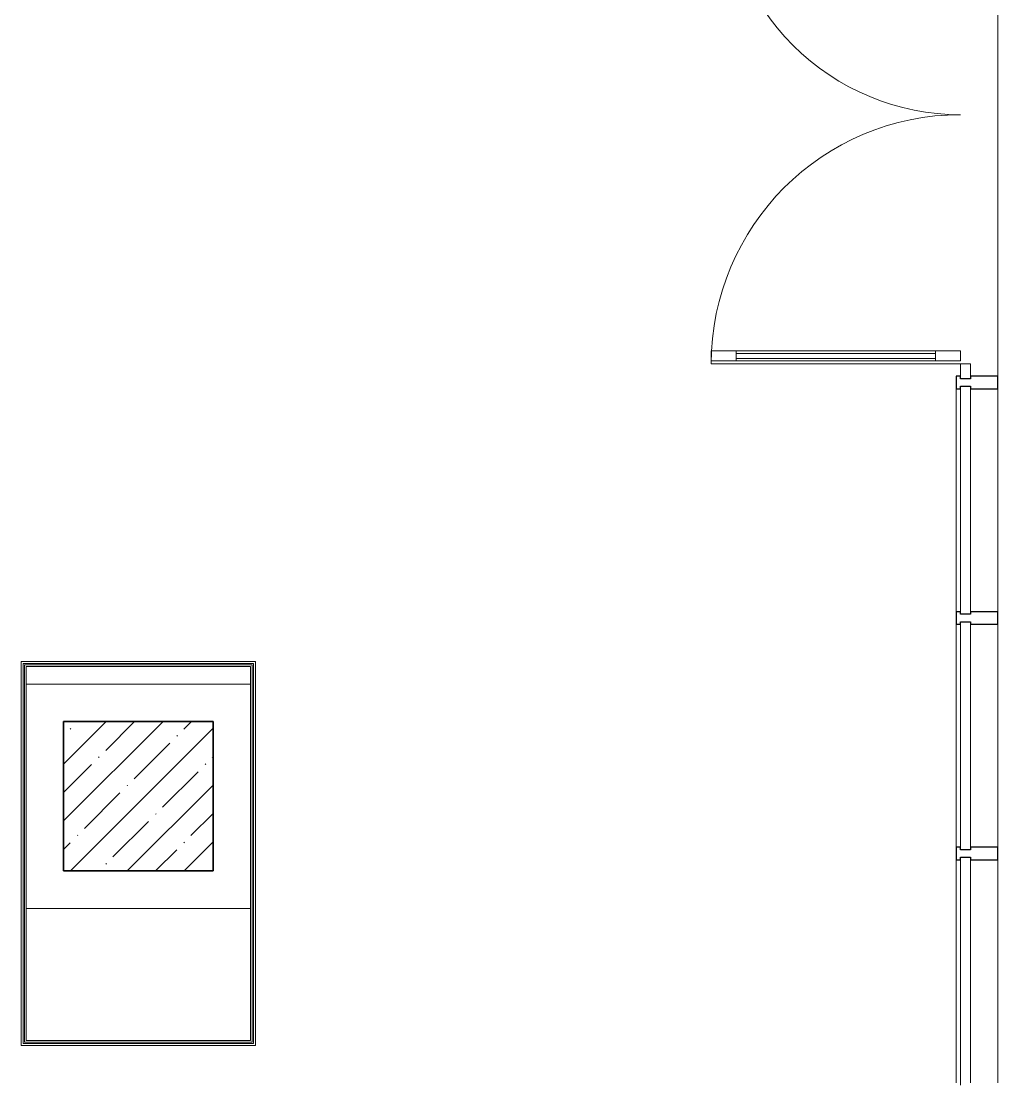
# Model space of a CAD drawing. Header units: millimetres. Extents: x 5993 to 95364, y 94667 to 143522.
# Drawn here: x 47568.8 to 47887.9, y 116990.5 to 117337.2 of the extents above; entities that cross this region are included whole.
import ezdxf

# ---------------------------------------------------------------- set-up
doc = ezdxf.new("R2010")
doc.units = ezdxf.units.MM
for name, color, linetype, lineweight in [('0-2', 7, 'Continuous', 9), ('Двери', 7, 'Continuous', 9), ('Импосты витража', 7, 'Continuous', 9), ('Импосты витража-1', 7, 'Continuous', 25), ('Несущие колонны', 7, 'Continuous', 9), ('Несущие колонны-1', 7, 'Continuous', 35), ('Общие ребра', 7, 'Continuous', 9), ('Остекление-1', 7, 'Continuous', 9), ('Перекрытия', 7, 'Continuous', 9), ('Стены-1', 7, 'Continuous', 13), ('Элементы узлов', 7, 'Continuous', 9)]:
    doc.layers.add(name, color=color, linetype=linetype, lineweight=lineweight)

# ---------------------------------------------------------------- blocks, each defined once
blk = doc.blocks.new('BSC_Колонна _Прямоугольная - 600х600-V8-АИ2_01_План напольных покрытий и плинтусов 1го этажа _Часть 2_')
at = {"layer": 'Несущие колонны'}
h = blk.add_hatch(dxfattribs=at)
h.set_pattern_fill('FP_16', color=256, style=0, pattern_type=2)
h.set_pattern_definition([(315, (-38500, 73400), (114.04925, 114.04925), []), (315, (-38500, 73285.95), (114.04925, 114.04925), [201.613, -40.323, 3.353, -36.97])])
h.paths.add_polyline_path([(-300, 300), (-300, -300), (300, -300), (300, 300), (-6.7, 300)], flags=0)
at = {"layer": 'Несущие колонны-1'}
for p, q in [((300, 300), (-300, 300)), ((-300, 300), (-300, -300)), ((300, -300), (300, 300)), ((-300, -300), (300, -300))]:
    blk.add_line(p, q, dxfattribs=at)
blk = doc.blocks.new('Дверь_Витражная_СКБ_2Ст2 - ДВН_ДАО_Выход из столовой-31380407-АИ2_01_План напольных покрытий и плинтусов 1го этажа _Часть 2_')
at = {"layer": 'Двери'}
for p, q in [((-975, -950), (-975, 0)), ((975, -1000), (975, 0))]:
    blk.add_line(p, q, dxfattribs=at)
for centre, radius, start, end in [((-975, 0), 950, 270, 0), ((975, 0), 1000, 180, 270)]:
    blk.add_arc(centre, radius, start, end, dxfattribs=at)
at = {"layer": 'Элементы узлов'}
for p, q in [((-1025, 40), (-975, 40)), ((-975, 40), (-1025, 40)), ((-975, 0), (-1025, 0)), ((-1025, 0), (-975, 0)), ((-975, 40), (-975, 0)), ((-975, 0), (-975, 40)), ((-935, 0), (-975, 0)), ((-975, -950), (-975, 0)), ((-935, 0), (-975, 0)), ((-975, 0), (-975, -950)), ((-935, -950), (-935, 0)), ((-935, -950), (-935, 0)), ((923, 0), (963, 0)), ((923, -1000), (923, 0)), ((923, 0), (923, -1000)), ((963, 0), (923, 0)), ((963, -1000), (963, 0)), ((963, -1000), (963, 0)), ((1025, 40), (975, 40)), ((975, 40), (975, 0)), ((1025, 40), (975, 40)), ((975, 40), (975, 0)), ((975, 0), (1025, 0)), ((975, 0), (1025, 0)), ((-975, -100), (-935, -100)), ((-965, -850), (-965, -100)), ((-945, -850), (-945, -100)), ((963, -100), (923, -100)), ((933, -900), (933, -100)), ((953, -900), (953, -100)), ((-975, -850), (-935, -850)), ((963, -900), (923, -900)), ((-975, -950), (-935, -950)), ((-975, -950), (-935, -950)), ((963, -1000), (923, -1000)), ((923, -1000), (963, -1000))]:
    blk.add_line(p, q, dxfattribs=at)
blk = doc.blocks.new('PNS_Панель прямоугольная1 - Нр_Стекло - 40мм-27122713-АИ2_01_План напольных покрытий и плинтусов 1го этажа _Часть 2_')
at = {"layer": 'Остекление-1'}
for p, q in [((-447.5, 40), (447.5, 40)), ((-457.5, 0), (457.5, 0)), ((447.5, 0), (-447.5, 0))]:
    blk.add_line(p, q, dxfattribs=at)
blk = doc.blocks.new('Прямоугольный импост - Импост структурный с накладкой - 150мм-26839679-АИ2_01_План напольных покрытий и плинтусов 1го этажа _Часть 2_')
at = {"layer": 'Импосты витража'}
for p, q in [((76683, 39240), (76683, 40135)), ((76850, 39240), (76850, 40135))]:
    blk.add_line(p, q, dxfattribs=at)
blk = doc.blocks.new('Прямоугольный импост - Импост структурный с накладкой - 150мм-27090926-АИ2_01_План напольных покрытий и плинтусов 1го этажа _Часть 2_')
at = {"layer": 'Импосты витража-1'}
for p, q in [((-25, 0), (-25, 17)), ((-25, 17), (25, 17)), ((-15, 0), (-25, 0)), ((-15, -40), (-15, 0)), ((25, 0), (15, 0)), ((15, 0), (15, -40)), ((25, 17), (25, 0)), ((-25, -150), (-25, -40)), ((-25, -40), (-15, -40)), ((15, -40), (25, -40)), ((25, -40), (25, -150)), ((25, -150), (-25, -150))]:
    blk.add_line(p, q, dxfattribs=at)
blk = doc.blocks.new('PNS_Панель прямоугольная1 - Нр_Стекло - 40мм-28905203-АИ2_01_План напольных покрытий и плинтусов 1го этажа _Часть 2_')
at = {"layer": 'Остекление-1'}
for p, q in [((-447.5, 40), (447.5, 40)), ((-457.5, 0), (457.5, 0)), ((447.5, 0), (-447.5, 0))]:
    blk.add_line(p, q, dxfattribs=at)
blk = doc.blocks.new('Прямоугольный импост - Импост структурный с накладкой - 150мм-28905199-АИ2_01_План напольных покрытий и плинтусов 1го этажа _Часть 2_')
at = {"layer": 'Импосты витража'}
for p, q in [((76683, 38825), (76683, 39190)), ((76850, 38825), (76850, 39190))]:
    blk.add_line(p, q, dxfattribs=at)
blk = doc.blocks.new('PNS_Панель прямоугольная1 - Нр_Стекло - 40мм-28905192-АИ2_01_План напольных покрытий и плинтусов 1го этажа _Часть 2_')
at = {"layer": 'Остекление-1'}
for p, q in [((-447.5, 40), (447.5, 40)), ((-457.5, 0), (457.5, 0)), ((447.5, 0), (-447.5, 0))]:
    blk.add_line(p, q, dxfattribs=at)
blk = doc.blocks.new('Прямоугольный импост - Импост структурный с накладкой - 150мм-28905190-АИ2_01_План напольных покрытий и плинтусов 1го этажа _Часть 2_')
at = {"layer": 'Импосты витража'}
for p, q in [((76683, 38175), (76683, 38245)), ((76850, 38175), (76850, 38245))]:
    blk.add_line(p, q, dxfattribs=at)
blk = doc.blocks.new('Прямоугольный импост - Импост структурный с накладкой - 150мм-27103251-АИ2_01_План напольных покрытий и плинтусов 1го этажа _Часть 2_')
at = {"layer": 'Импосты витража-1'}
for p, q in [((-25, 0), (-25, 17)), ((-25, 17), (25, 17)), ((-15, 0), (-25, 0)), ((-15, -40), (-15, 0)), ((25, 0), (15, 0)), ((15, 0), (15, -40)), ((25, 17), (25, 0)), ((-25, -150), (-25, -40)), ((-25, -40), (-15, -40)), ((15, -40), (25, -40)), ((25, -40), (25, -150)), ((25, -150), (-25, -150))]:
    blk.add_line(p, q, dxfattribs=at)
blk = doc.blocks.new('Прямоугольный импост - Импост структурный с накладкой - 150мм-28905201-АИ2_01_План напольных покрытий и плинтусов 1го этажа _Часть 2_')
at = {"layer": 'Импосты витража'}
for p, q in [((76683, 38295), (76683, 38825)), ((76850, 38295), (76850, 38825))]:
    blk.add_line(p, q, dxfattribs=at)
blk = doc.blocks.new('Прямоугольный импост - Импост структурный с накладкой - 150мм-28905191-АИ2_01_План напольных покрытий и плинтусов 1го этажа _Часть 2_')
at = {"layer": 'Импосты витража'}
for p, q in [((76683, 37350), (76683, 38175)), ((76850, 37350), (76850, 38175))]:
    blk.add_line(p, q, dxfattribs=at)

msp = doc.modelspace()

# ---------------------------------------------------------------- linework, layer by layer
at = {"layer": 'Общие ребра'}
for p, q in [((47569.5, 117127.4), (47644.7, 117127.4)), ((47569.5, 117127), (47569.5, 117127.4)), ((47569.5, 117126.43), (47569.5, 117127)), ((47569.9, 117127), (47644.3, 117127)), ((47569.9, 117126.43), (47569.9, 117127)), ((47644.3, 117127), (47644.3, 117126.43)), ((47644.7, 117127.4), (47644.7, 117127)), ((47644.7, 117127), (47644.7, 117126.43)), ((47569.5, 117004.33), (47569.5, 117126.43)), ((47569.9, 117004.33), (47569.9, 117126.43)), ((47644.3, 117126.43), (47644.3, 117004.33)), ((47644.7, 117126.43), (47644.7, 117004.33)), ((47569.5, 117003.76), (47569.5, 117004.33)), ((47569.5, 117003.36), (47569.5, 117003.76)), ((47644.7, 117003.36), (47569.5, 117003.36)), ((47569.9, 117003.76), (47569.9, 117004.33)), ((47644.3, 117003.76), (47569.9, 117003.76)), ((47644.3, 117004.33), (47644.3, 117003.76)), ((47644.7, 117004.33), (47644.7, 117003.76)), ((47644.7, 117003.76), (47644.7, 117003.36))]:
    msp.add_line(p, q, dxfattribs=at)
at = {"layer": 'Перекрытия'}
msp.add_line((47887.91, 117388.11), (47887.91, 117221.25), dxfattribs=at)
at = {"layer": 'Стены-1'}
for p, q in [((47645.36, 117128.05), (47568.84, 117128.05)), ((47568.84, 117128.05), (47568.84, 117127.4)), ((47568.84, 117127.4), (47568.84, 117126.43)), ((47645.36, 117127.4), (47645.36, 117128.05)), ((47645.36, 117126.43), (47645.36, 117127.4)), ((47568.84, 117126.43), (47568.84, 117004.33)), ((47570.47, 117126.43), (47643.73, 117126.43)), ((47570.47, 117004.33), (47570.47, 117126.43)), ((47643.73, 117126.43), (47643.73, 117004.33)), ((47645.36, 117004.33), (47645.36, 117126.43)), ((47631.52, 117120.73), (47570.47, 117120.73)), ((47570.47, 117120.73), (47570.47, 117108.52)), ((47643.73, 117120.73), (47631.52, 117120.73)), ((47643.73, 117047.47), (47643.73, 117120.73)), ((47570.47, 117108.52), (47570.47, 117047.47)), ((47570.47, 117047.47), (47582.68, 117047.47)), ((47582.68, 117047.47), (47631.52, 117047.47)), ((47631.52, 117047.47), (47643.73, 117047.47)), ((47568.84, 117004.33), (47568.84, 117003.36)), ((47568.84, 117003.36), (47568.84, 117002.7)), ((47568.84, 117002.7), (47645.36, 117002.7)), ((47643.73, 117004.33), (47570.47, 117004.33)), ((47645.36, 117003.36), (47645.36, 117004.33)), ((47645.36, 117002.7), (47645.36, 117003.36))]:
    msp.add_line(p, q, dxfattribs=at)

# ---------------------------------------------------------------- block references
at = {"layer": '0-2', "xscale": 0.08139549610658335, "yscale": 0.08139549610658335, "zscale": 0.08139549610658335}
for name, p, rotation in [('Дверь_Витражная_СКБ_2Ст2 - ДВН_ДАО_Выход из столовой-31380407-АИ2_01_План напольных покрытий и плинтусов 1го этажа _Часть 2_', (47875.7, 117304.68), 269.9999999999999), ('PNS_Панель прямоугольная1 - Нр_Стекло - 40мм-27122713-АИ2_01_План напольных покрытий и плинтусов 1го этажа _Часть 2_', (47875.7, 117180.76), 269.9999999999999), ('PNS_Панель прямоугольная1 - Нр_Стекло - 40мм-28905203-АИ2_01_План напольных покрытий и плинтусов 1го этажа _Часть 2_', (47875.7, 117103.84), 269.9999999999999), ('BSC_Колонна _Прямоугольная - 600х600-V8-АИ2_01_План напольных покрытий и плинтусов 1го этажа _Часть 2_', (47607.1, 117084.1), 89.9999999999999), ('PNS_Панель прямоугольная1 - Нр_Стекло - 40мм-28905192-АИ2_01_План напольных покрытий и плинтусов 1го этажа _Часть 2_', (47875.7, 117026.92), 269.9999999999999)]:
    msp.add_blockref(name, p, dxfattribs=dict(at, rotation=rotation))
at = {"layer": '0-2', "extrusion": (0, 0, -1), "xscale": 0.08139549610658335, "yscale": 0.08139549610658335, "zscale": 0.08139549610658335, "rotation": 270.0000000000001}
for name, p in [('Прямоугольный импост - Импост структурный с накладкой - 150мм-27090926-АИ2_01_План напольных покрытий и плинтусов 1го этажа _Часть 2_', (-47875.7, 117219.22)), ('Прямоугольный импост - Импост структурный с накладкой - 150мм-27090926-АИ2_01_План напольных покрытий и плинтусов 1го этажа _Часть 2_', (-47875.7, 117142.3)), ('Прямоугольный импост - Импост структурный с накладкой - 150мм-27103251-АИ2_01_План напольных покрытий и плинтусов 1го этажа _Часть 2_', (-47875.7, 117065.38))]:
    msp.add_blockref(name, p, dxfattribs=at)
at = {"layer": '0-2', "xscale": 0.08139549610658335, "yscale": 0.08139549610658335, "zscale": 0.08139549610658335}
for name in ['Прямоугольный импост - Импост структурный с накладкой - 150мм-26839679-АИ2_01_План напольных покрытий и плинтусов 1го этажа _Часть 2_', 'Прямоугольный импост - Импост структурный с накладкой - 150мм-28905199-АИ2_01_План напольных покрытий и плинтусов 1го этажа _Часть 2_', 'Прямоугольный импост - Импост структурный с накладкой - 150мм-28905201-АИ2_01_План напольных покрытий и плинтусов 1го этажа _Часть 2_', 'Прямоугольный импост - Импост структурный с накладкой - 150мм-28905190-АИ2_01_План напольных покрытий и плинтусов 1го этажа _Часть 2_', 'Прямоугольный импост - Импост структурный с накладкой - 150мм-28905191-АИ2_01_План напольных покрытий и плинтусов 1го этажа _Часть 2_']:
    msp.add_blockref(name, (41632.67, 113950.37), dxfattribs=at)

doc.saveas('drawing.dxf')
